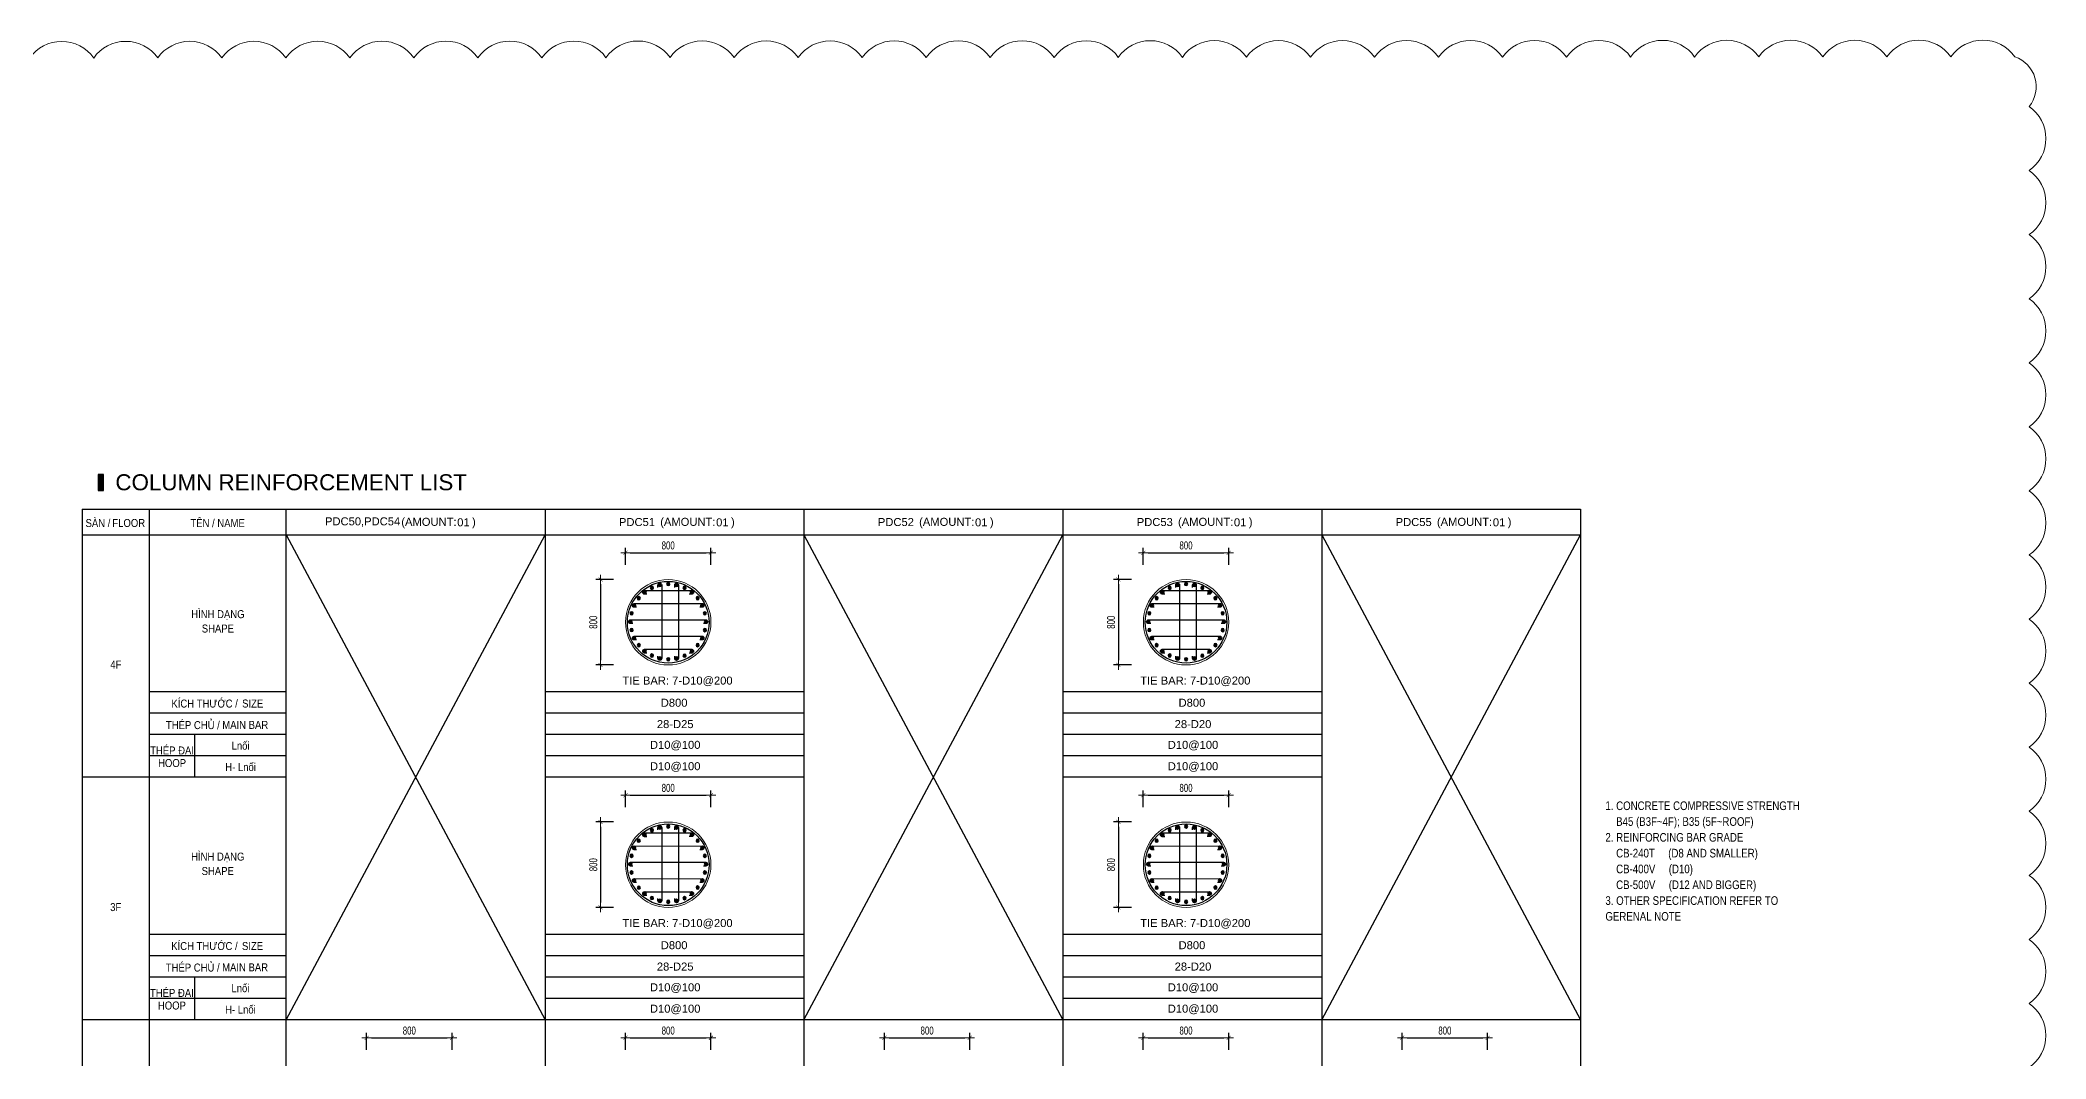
# Model space of a CAD drawing. Header units: millimetres. Extents: x 49323 to 538172, y -39336 to 181761.
# Drawn here: x 479451 to 498247, y 31099 to 40641 of the extents above; entities that cross this region are included whole.
import ezdxf
from ezdxf.enums import TextEntityAlignment as Align

# ---------------------------------------------------------------- set-up
doc = ezdxf.new("R2010")
doc.units = ezdxf.units.MM
doc.linetypes.add('CENTER2', pattern=[1.125, 0.75, -0.125, 0.125, -0.125])
doc.layers.get('Defpoints').update_dxf_attribs({"color": 151, "lineweight": 9})
for name, color, linetype in [('2', 2, 'Continuous'), ('CEN', 1, 'CENTER2'), ('STL', 3, 'Continuous'), ('TIT1', 3, 'Continuous'), ('TXT', 3, 'Continuous')]:
    doc.layers.add(name, color=color, linetype=linetype)
for name, color, linetype, lineweight in [('NDC_S_CONTINUOUS', 3, 'Continuous', 20), ('NDC_S_DIM', 1, 'Continuous', 15), ('NDC_S_VN TEXT', 7, 'Continuous', 20)]:
    doc.layers.add(name, color=color, linetype=linetype, lineweight=lineweight)
doc.styles.add('ARIAL', font='arial.ttf', dxfattribs={"width": 0.8})
doc.styles.add('NDC_ARIAL', font='arial.ttf', dxfattribs={"width": 0.85})
doc.styles.add('NDC_DIM', font='', dxfattribs={"width": 0.75})
doc.styles.get('NDC_DIM').set_extended_font_data('Dotum')
doc.dimstyles.new('NDC_dim_30', dxfattribs={"dimscale": 30, "dimtxt": 2.5, "dimasz": 1.5, "dimexe": 1.5, "dimexo": 2.5, "dimgap": 1, "dimtad": 1, "dimdec": 0, "dimzin": 0, "dimdsep": 46, "dimtxsty": 'NDC_DIM', "dimblk": 'DIMMARK', "dimcen": 0.09, "dimdle": 1.2, "dimclrd": 1, "dimclre": 1, "dimclrt": 3, "dimadec": 0, "dimazin": 0, "dimtfac": 1, "dimtdec": 0, "dimtix": 1, "dimtofl": 0, "dimtmove": 0, "dimatfit": 3, "dimfxl": 8, "dimfxlon": 1, "dimtolj": 1, "dimtzin": 0, "dimarcsym": 0})

# ---------------------------------------------------------------- blocks, each defined once
blk = doc.blocks.new('GN')
at = {"layer": 'TIT1', "insert": (0, 0), "char_height": 81, "width": 1996.3, "attachment_point": 1, "line_spacing_factor": 1.096296, "style": 'ARIAL'}
blk.add_mtext('\\A1;1. CONCRETE COMPRESSIVE STRENGTH\\P    B45 (B3F~4F); B35 (5F~ROOF)\\P2. REINFORCING BAR GRADE\\P    CB-240T     (D8 AND SMALLER)\\P    CB-400V     (D10)\\P    CB-500V     (D12 AND BIGGER)\\P3. OTHER SPECIFICATION REFER TO GERENAL NOTE ', dxfattribs=at)
blk = doc.blocks.new('DÁDAS')
at = {"layer": 'TIT1', "color": 2, "style": 'NDC_ARIAL'}
blk.add_text('(AMOUNT:     )', height=75, dxfattribs=at).set_placement((-42061, 55767), align=Align.MIDDLE)
blk = doc.blocks.new('DIMMARK')
at = {"layer": 'NDC_S_DIM', "color": 1}
blk.add_line((-1.5, 0), (1, 0), dxfattribs=at)
at = {"layer": 'NDC_S_DIM', "color": 2, "const_width": 0.1}
blk.add_lwpolyline([(-0.42, -0.42), (0.42, 0.42)], dxfattribs=at)
blk = doc.blocks.new('*D1750')
at = {"layer": 'Defpoints', "color": 0, "ltscale": 40, "transparency": 16777216}
for p in [(483311, 31297), (482511, 31108), (483311, 31108)]:
    blk.add_point(p, dxfattribs=at)
at = {"layer": 'NDC_S_DIM', "color": 1, "lineweight": -2, "ltscale": 40, "transparency": 16777216}
for p, q in [((482511, 31183), (482511, 31342)), ((482556, 31297), (483266, 31297)), ((483311, 31183), (483311, 31342))]:
    blk.add_line(p, q, dxfattribs=at)
at = {"layer": 'NDC_S_DIM', "color": 1, "lineweight": -2, "ltscale": 40, "transparency": 16777216, "xscale": 45, "yscale": 45, "zscale": 45, "rotation": 180}
blk.add_blockref('DIMMARK', (482511, 31297), dxfattribs=at)
at = {"layer": 'NDC_S_DIM', "color": 1, "lineweight": -2, "ltscale": 40, "transparency": 16777216, "xscale": 45, "yscale": 45, "zscale": 45}
blk.add_blockref('DIMMARK', (483311, 31297), dxfattribs=at)
at = {"layer": 'NDC_S_DIM', "color": 3, "ltscale": 40, "transparency": 16777216, "insert": (482911, 31364), "char_height": 75, "attachment_point": 5, "style": 'NDC_DIM'}
blk.add_mtext('\\A1;800', dxfattribs=at)
blk = doc.blocks.new('*D1752')
at = {"layer": 'Defpoints', "color": 0, "ltscale": 40, "transparency": 16777216}
for p in [(485737, 33569), (484937, 33381), (485737, 33381)]:
    blk.add_point(p, dxfattribs=at)
at = {"layer": 'NDC_S_DIM', "color": 1, "lineweight": -2, "ltscale": 40, "transparency": 16777216}
for p, q in [((484937, 33456), (484937, 33614)), ((484982, 33569), (485692, 33569)), ((485737, 33456), (485737, 33614))]:
    blk.add_line(p, q, dxfattribs=at)
at = {"layer": 'NDC_S_DIM', "color": 1, "lineweight": -2, "ltscale": 40, "transparency": 16777216, "xscale": 45, "yscale": 45, "zscale": 45, "rotation": 180}
blk.add_blockref('DIMMARK', (484937, 33569), dxfattribs=at)
at = {"layer": 'NDC_S_DIM', "color": 1, "lineweight": -2, "ltscale": 40, "transparency": 16777216, "xscale": 45, "yscale": 45, "zscale": 45}
blk.add_blockref('DIMMARK', (485737, 33569), dxfattribs=at)
at = {"layer": 'NDC_S_DIM', "color": 3, "ltscale": 40, "transparency": 16777216, "insert": (485337, 33637), "char_height": 75, "attachment_point": 5, "style": 'NDC_DIM'}
blk.add_mtext('\\A1;800', dxfattribs=at)
blk = doc.blocks.new('*D1753')
at = {"layer": 'Defpoints', "color": 0, "ltscale": 40, "transparency": 16777216}
for p in [(484900, 33318), (484703, 32518), (484900, 32518)]:
    blk.add_point(p, dxfattribs=at)
at = {"layer": 'NDC_S_DIM', "color": 1, "lineweight": -2, "ltscale": 40, "transparency": 16777216}
for p, q in [((484825, 33318), (484658, 33318)), ((484703, 33273), (484703, 32563)), ((484825, 32518), (484658, 32518))]:
    blk.add_line(p, q, dxfattribs=at)
at = {"layer": 'NDC_S_DIM', "color": 1, "lineweight": -2, "ltscale": 40, "transparency": 16777216, "xscale": 45, "yscale": 45, "zscale": 45}
for p, rotation in [((484703, 33318), 90), ((484703, 32518), 270)]:
    blk.add_blockref('DIMMARK', p, dxfattribs=dict(at, rotation=rotation))
at = {"layer": 'NDC_S_DIM', "color": 3, "ltscale": 40, "transparency": 16777216, "insert": (484635, 32918), "char_height": 75, "attachment_point": 5, "rotation": 90, "style": 'NDC_DIM'}
blk.add_mtext('\\A1;800', dxfattribs=at)
blk = doc.blocks.new('8')
at = {"layer": '2'}
blk.add_hatch(color=256, dxfattribs=at).paths.add_polyline_path([(20, 0, 0.386127), (2, 20), (-2, 20, 0.386127), (-20, 0, 1)])
blk.add_circle((0, 0), 20, dxfattribs=at)
blk = doc.blocks.new('5')
at = {"layer": 'CEN', "rotation": 180}
blk.add_blockref('8', (0, 0), dxfattribs=at)
blk = doc.blocks.new('*U1721')
at = {"layer": 'STL', "xscale": -0.75, "yscale": 0.75, "zscale": 0.75, "rotation": 292.5000000000001}
blk.add_blockref('5', (0, 0), dxfattribs=at)
blk = doc.blocks.new('*U1720')
at = {"layer": 'NDC_S_DIM', "color": 0, "linetype": 'ByBlock', "lineweight": -2, "transparency": 16777216}
for p, rotation in [((-25602, 37941), 295.7142857142843), ((-25527, 37966), 282.8571428571415), ((-25448, 37974), 269.9999999999987), ((-25370, 37964), 257.1428571428559), ((-25769, 37779), 334.2857142857127), ((-25726, 37845), 321.4285714285699), ((-25669, 37900), 308.571428571427), ((-25296, 37937), 244.2857142857131), ((-25230, 37894), 231.4285714285703), ((-25175, 37837), 218.5714285714274), ((-25134, 37770), 205.7142857142847), ((-25796, 37705), 347.1428571428555), ((-25109, 37695), 192.8571428571419), ((-25101, 37616), 180), ((-25798, 37548), 12.8571428571428), ((-25773, 37473), 25.71428571428561), ((-25732, 37405), 38.57142857142841), ((-25181, 37398), 141.4285714285707), ((-25138, 37464), 154.2857142857135), ((-25111, 37538), 167.1428571428563), ((-25677, 37349), 51.42857142857117), ((-25611, 37306), 64.28571428571395), ((-25537, 37279), 77.14285714285676), ((-25458, 37269), 89.99999999999955), ((-25380, 37276), 102.8571428571423), ((-25305, 37301), 115.7142857142852), ((-25238, 37343), 128.5714285714279)]:
    blk.add_blockref('*U1721', p, dxfattribs=dict(at, rotation=rotation))
blk.add_blockref('*U1721', (-25806, 37626), dxfattribs=at)
blk = doc.blocks.new('*D1754')
at = {"layer": 'Defpoints', "color": 0, "ltscale": 40, "transparency": 16777216}
for p in [(485737, 31297), (484937, 31108), (485737, 31108)]:
    blk.add_point(p, dxfattribs=at)
at = {"layer": 'NDC_S_DIM', "color": 1, "lineweight": -2, "ltscale": 40, "transparency": 16777216}
for p, q in [((484937, 31183), (484937, 31342)), ((484982, 31297), (485692, 31297)), ((485737, 31183), (485737, 31342))]:
    blk.add_line(p, q, dxfattribs=at)
at = {"layer": 'NDC_S_DIM', "color": 1, "lineweight": -2, "ltscale": 40, "transparency": 16777216, "xscale": 45, "yscale": 45, "zscale": 45, "rotation": 180}
blk.add_blockref('DIMMARK', (484937, 31297), dxfattribs=at)
at = {"layer": 'NDC_S_DIM', "color": 1, "lineweight": -2, "ltscale": 40, "transparency": 16777216, "xscale": 45, "yscale": 45, "zscale": 45}
blk.add_blockref('DIMMARK', (485737, 31297), dxfattribs=at)
at = {"layer": 'NDC_S_DIM', "color": 3, "ltscale": 40, "transparency": 16777216, "insert": (485337, 31364), "char_height": 75, "attachment_point": 5, "style": 'NDC_DIM'}
blk.add_mtext('\\A1;800', dxfattribs=at)
blk = doc.blocks.new('*D1756')
at = {"layer": 'Defpoints', "color": 0, "ltscale": 40, "transparency": 16777216}
for p in [(485737, 35840), (484937, 35652), (485737, 35652)]:
    blk.add_point(p, dxfattribs=at)
at = {"layer": 'NDC_S_DIM', "color": 1, "lineweight": -2, "ltscale": 40, "transparency": 16777216}
for p, q in [((484937, 35727), (484937, 35885)), ((484982, 35840), (485692, 35840)), ((485737, 35727), (485737, 35885))]:
    blk.add_line(p, q, dxfattribs=at)
at = {"layer": 'NDC_S_DIM', "color": 1, "lineweight": -2, "ltscale": 40, "transparency": 16777216, "xscale": 45, "yscale": 45, "zscale": 45, "rotation": 180}
blk.add_blockref('DIMMARK', (484937, 35840), dxfattribs=at)
at = {"layer": 'NDC_S_DIM', "color": 1, "lineweight": -2, "ltscale": 40, "transparency": 16777216, "xscale": 45, "yscale": 45, "zscale": 45}
blk.add_blockref('DIMMARK', (485737, 35840), dxfattribs=at)
at = {"layer": 'NDC_S_DIM', "color": 3, "ltscale": 40, "transparency": 16777216, "insert": (485337, 35908), "char_height": 75, "attachment_point": 5, "style": 'NDC_DIM'}
blk.add_mtext('\\A1;800', dxfattribs=at)
blk = doc.blocks.new('*D1757')
at = {"layer": 'Defpoints', "color": 0, "ltscale": 40, "transparency": 16777216}
for p in [(484900, 35589), (484703, 34789), (484900, 34789)]:
    blk.add_point(p, dxfattribs=at)
at = {"layer": 'NDC_S_DIM', "color": 1, "lineweight": -2, "ltscale": 40, "transparency": 16777216}
for p, q in [((484825, 35589), (484658, 35589)), ((484703, 35544), (484703, 34834)), ((484825, 34789), (484658, 34789))]:
    blk.add_line(p, q, dxfattribs=at)
at = {"layer": 'NDC_S_DIM', "color": 1, "lineweight": -2, "ltscale": 40, "transparency": 16777216, "xscale": 45, "yscale": 45, "zscale": 45}
for p, rotation in [((484703, 35589), 90), ((484703, 34789), 270)]:
    blk.add_blockref('DIMMARK', p, dxfattribs=dict(at, rotation=rotation))
at = {"layer": 'NDC_S_DIM', "color": 3, "ltscale": 40, "transparency": 16777216, "insert": (484635, 35189), "char_height": 75, "attachment_point": 5, "rotation": 90, "style": 'NDC_DIM'}
blk.add_mtext('\\A1;800', dxfattribs=at)
blk = doc.blocks.new('*U1724')
at = {"layer": 'STL', "xscale": -0.75, "yscale": 0.75, "zscale": 0.75, "rotation": 292.5000000000001}
blk.add_blockref('5', (0, 0), dxfattribs=at)
blk = doc.blocks.new('*U1723')
at = {"layer": 'NDC_S_DIM', "color": 0, "linetype": 'ByBlock', "lineweight": -2, "transparency": 16777216}
for p, rotation in [((-25602, 37941), 295.7142857142843), ((-25527, 37966), 282.8571428571415), ((-25448, 37974), 269.9999999999987), ((-25370, 37964), 257.1428571428559), ((-25769, 37779), 334.2857142857127), ((-25726, 37845), 321.4285714285699), ((-25669, 37900), 308.571428571427), ((-25296, 37937), 244.2857142857131), ((-25230, 37894), 231.4285714285703), ((-25175, 37837), 218.5714285714274), ((-25134, 37770), 205.7142857142847), ((-25796, 37705), 347.1428571428555), ((-25109, 37695), 192.8571428571419), ((-25101, 37616), 180), ((-25798, 37548), 12.8571428571428), ((-25773, 37473), 25.71428571428561), ((-25732, 37405), 38.57142857142841), ((-25181, 37398), 141.4285714285707), ((-25138, 37464), 154.2857142857135), ((-25111, 37538), 167.1428571428563), ((-25677, 37349), 51.42857142857117), ((-25611, 37306), 64.28571428571395), ((-25537, 37279), 77.14285714285676), ((-25458, 37269), 89.99999999999955), ((-25380, 37276), 102.8571428571423), ((-25305, 37301), 115.7142857142852), ((-25238, 37343), 128.5714285714279)]:
    blk.add_blockref('*U1724', p, dxfattribs=dict(at, rotation=rotation))
blk.add_blockref('*U1724', (-25806, 37626), dxfattribs=at)
blk = doc.blocks.new('*D1758')
at = {"layer": 'Defpoints', "color": 0, "ltscale": 40, "transparency": 16777216}
for p in [(488163, 31297), (487363, 31108), (488163, 31108)]:
    blk.add_point(p, dxfattribs=at)
at = {"layer": 'NDC_S_DIM', "color": 1, "lineweight": -2, "ltscale": 40, "transparency": 16777216}
for p, q in [((487363, 31183), (487363, 31342)), ((487408, 31297), (488118, 31297)), ((488163, 31183), (488163, 31342))]:
    blk.add_line(p, q, dxfattribs=at)
at = {"layer": 'NDC_S_DIM', "color": 1, "lineweight": -2, "ltscale": 40, "transparency": 16777216, "xscale": 45, "yscale": 45, "zscale": 45, "rotation": 180}
blk.add_blockref('DIMMARK', (487363, 31297), dxfattribs=at)
at = {"layer": 'NDC_S_DIM', "color": 1, "lineweight": -2, "ltscale": 40, "transparency": 16777216, "xscale": 45, "yscale": 45, "zscale": 45}
blk.add_blockref('DIMMARK', (488163, 31297), dxfattribs=at)
at = {"layer": 'NDC_S_DIM', "color": 3, "ltscale": 40, "transparency": 16777216, "insert": (487763, 31364), "char_height": 75, "attachment_point": 5, "style": 'NDC_DIM'}
blk.add_mtext('\\A1;800', dxfattribs=at)
blk = doc.blocks.new('*D1760')
at = {"layer": 'Defpoints', "color": 0, "ltscale": 40, "transparency": 16777216}
for p in [(490589, 33569), (489789, 33381), (490589, 33381)]:
    blk.add_point(p, dxfattribs=at)
at = {"layer": 'NDC_S_DIM', "color": 1, "lineweight": -2, "ltscale": 40, "transparency": 16777216}
for p, q in [((489789, 33456), (489789, 33614)), ((489834, 33569), (490544, 33569)), ((490589, 33456), (490589, 33614))]:
    blk.add_line(p, q, dxfattribs=at)
at = {"layer": 'NDC_S_DIM', "color": 1, "lineweight": -2, "ltscale": 40, "transparency": 16777216, "xscale": 45, "yscale": 45, "zscale": 45, "rotation": 180}
blk.add_blockref('DIMMARK', (489789, 33569), dxfattribs=at)
at = {"layer": 'NDC_S_DIM', "color": 1, "lineweight": -2, "ltscale": 40, "transparency": 16777216, "xscale": 45, "yscale": 45, "zscale": 45}
blk.add_blockref('DIMMARK', (490589, 33569), dxfattribs=at)
at = {"layer": 'NDC_S_DIM', "color": 3, "ltscale": 40, "transparency": 16777216, "insert": (490189, 33637), "char_height": 75, "attachment_point": 5, "style": 'NDC_DIM'}
blk.add_mtext('\\A1;800', dxfattribs=at)
blk = doc.blocks.new('*D1761')
at = {"layer": 'Defpoints', "color": 0, "ltscale": 40, "transparency": 16777216}
for p in [(489752, 33318), (489555, 32518), (489752, 32518)]:
    blk.add_point(p, dxfattribs=at)
at = {"layer": 'NDC_S_DIM', "color": 1, "lineweight": -2, "ltscale": 40, "transparency": 16777216}
for p, q in [((489677, 33318), (489510, 33318)), ((489555, 33273), (489555, 32563)), ((489677, 32518), (489510, 32518))]:
    blk.add_line(p, q, dxfattribs=at)
at = {"layer": 'NDC_S_DIM', "color": 1, "lineweight": -2, "ltscale": 40, "transparency": 16777216, "xscale": 45, "yscale": 45, "zscale": 45}
for p, rotation in [((489555, 33318), 90), ((489555, 32518), 270)]:
    blk.add_blockref('DIMMARK', p, dxfattribs=dict(at, rotation=rotation))
at = {"layer": 'NDC_S_DIM', "color": 3, "ltscale": 40, "transparency": 16777216, "insert": (489487, 32918), "char_height": 75, "attachment_point": 5, "rotation": 90, "style": 'NDC_DIM'}
blk.add_mtext('\\A1;800', dxfattribs=at)
blk = doc.blocks.new('*U1729')
at = {"layer": 'STL', "xscale": -0.75, "yscale": 0.75, "zscale": 0.75, "rotation": 292.5000000000001}
blk.add_blockref('5', (0, 0), dxfattribs=at)
blk = doc.blocks.new('*U1728')
at = {"layer": 'NDC_S_DIM', "color": 0, "linetype": 'ByBlock', "lineweight": -2, "transparency": 16777216}
for p, rotation in [((-25602, 37941), 295.7142857142843), ((-25527, 37966), 282.8571428571415), ((-25448, 37974), 269.9999999999987), ((-25370, 37964), 257.1428571428559), ((-25769, 37779), 334.2857142857127), ((-25726, 37845), 321.4285714285699), ((-25669, 37900), 308.571428571427), ((-25296, 37937), 244.2857142857131), ((-25230, 37894), 231.4285714285703), ((-25175, 37837), 218.5714285714274), ((-25134, 37770), 205.7142857142847), ((-25796, 37705), 347.1428571428555), ((-25109, 37695), 192.8571428571419), ((-25101, 37616), 180), ((-25798, 37548), 12.8571428571428), ((-25773, 37473), 25.71428571428561), ((-25732, 37405), 38.57142857142841), ((-25181, 37398), 141.4285714285707), ((-25138, 37464), 154.2857142857135), ((-25111, 37538), 167.1428571428563), ((-25677, 37349), 51.42857142857117), ((-25611, 37306), 64.28571428571395), ((-25537, 37279), 77.14285714285676), ((-25458, 37269), 89.99999999999955), ((-25380, 37276), 102.8571428571423), ((-25305, 37301), 115.7142857142852), ((-25238, 37343), 128.5714285714279)]:
    blk.add_blockref('*U1729', p, dxfattribs=dict(at, rotation=rotation))
blk.add_blockref('*U1729', (-25806, 37626), dxfattribs=at)
blk = doc.blocks.new('*D1762')
at = {"layer": 'Defpoints', "color": 0, "ltscale": 40, "transparency": 16777216}
for p in [(490589, 31297), (489789, 31108), (490589, 31108)]:
    blk.add_point(p, dxfattribs=at)
at = {"layer": 'NDC_S_DIM', "color": 1, "lineweight": -2, "ltscale": 40, "transparency": 16777216}
for p, q in [((489789, 31183), (489789, 31342)), ((489834, 31297), (490544, 31297)), ((490589, 31183), (490589, 31342))]:
    blk.add_line(p, q, dxfattribs=at)
at = {"layer": 'NDC_S_DIM', "color": 1, "lineweight": -2, "ltscale": 40, "transparency": 16777216, "xscale": 45, "yscale": 45, "zscale": 45, "rotation": 180}
blk.add_blockref('DIMMARK', (489789, 31297), dxfattribs=at)
at = {"layer": 'NDC_S_DIM', "color": 1, "lineweight": -2, "ltscale": 40, "transparency": 16777216, "xscale": 45, "yscale": 45, "zscale": 45}
blk.add_blockref('DIMMARK', (490589, 31297), dxfattribs=at)
at = {"layer": 'NDC_S_DIM', "color": 3, "ltscale": 40, "transparency": 16777216, "insert": (490189, 31364), "char_height": 75, "attachment_point": 5, "style": 'NDC_DIM'}
blk.add_mtext('\\A1;800', dxfattribs=at)
blk = doc.blocks.new('*D1764')
at = {"layer": 'Defpoints', "color": 0, "ltscale": 40, "transparency": 16777216}
for p in [(490589, 35840), (489789, 35652), (490589, 35652)]:
    blk.add_point(p, dxfattribs=at)
at = {"layer": 'NDC_S_DIM', "color": 1, "lineweight": -2, "ltscale": 40, "transparency": 16777216}
for p, q in [((489789, 35727), (489789, 35885)), ((489834, 35840), (490544, 35840)), ((490589, 35727), (490589, 35885))]:
    blk.add_line(p, q, dxfattribs=at)
at = {"layer": 'NDC_S_DIM', "color": 1, "lineweight": -2, "ltscale": 40, "transparency": 16777216, "xscale": 45, "yscale": 45, "zscale": 45, "rotation": 180}
blk.add_blockref('DIMMARK', (489789, 35840), dxfattribs=at)
at = {"layer": 'NDC_S_DIM', "color": 1, "lineweight": -2, "ltscale": 40, "transparency": 16777216, "xscale": 45, "yscale": 45, "zscale": 45}
blk.add_blockref('DIMMARK', (490589, 35840), dxfattribs=at)
at = {"layer": 'NDC_S_DIM', "color": 3, "ltscale": 40, "transparency": 16777216, "insert": (490189, 35908), "char_height": 75, "attachment_point": 5, "style": 'NDC_DIM'}
blk.add_mtext('\\A1;800', dxfattribs=at)
blk = doc.blocks.new('*D1765')
at = {"layer": 'Defpoints', "color": 0, "ltscale": 40, "transparency": 16777216}
for p in [(489752, 35589), (489555, 34789), (489752, 34789)]:
    blk.add_point(p, dxfattribs=at)
at = {"layer": 'NDC_S_DIM', "color": 1, "lineweight": -2, "ltscale": 40, "transparency": 16777216}
for p, q in [((489677, 35589), (489510, 35589)), ((489555, 35544), (489555, 34834)), ((489677, 34789), (489510, 34789))]:
    blk.add_line(p, q, dxfattribs=at)
at = {"layer": 'NDC_S_DIM', "color": 1, "lineweight": -2, "ltscale": 40, "transparency": 16777216, "xscale": 45, "yscale": 45, "zscale": 45}
for p, rotation in [((489555, 35589), 90), ((489555, 34789), 270)]:
    blk.add_blockref('DIMMARK', p, dxfattribs=dict(at, rotation=rotation))
at = {"layer": 'NDC_S_DIM', "color": 3, "ltscale": 40, "transparency": 16777216, "insert": (489487, 35189), "char_height": 75, "attachment_point": 5, "rotation": 90, "style": 'NDC_DIM'}
blk.add_mtext('\\A1;800', dxfattribs=at)
blk = doc.blocks.new('*U1704')
at = {"layer": 'STL', "xscale": -0.75, "yscale": 0.75, "zscale": 0.75, "rotation": 292.5000000000001}
blk.add_blockref('5', (0, 0), dxfattribs=at)
blk = doc.blocks.new('*U1731')
at = {"layer": 'NDC_S_DIM', "color": 0, "linetype": 'ByBlock', "lineweight": -2, "transparency": 16777216}
for p, rotation in [((-25602, 37941), 295.7142857142843), ((-25527, 37966), 282.8571428571415), ((-25448, 37974), 269.9999999999987), ((-25370, 37964), 257.1428571428559), ((-25769, 37779), 334.2857142857127), ((-25726, 37845), 321.4285714285699), ((-25669, 37900), 308.571428571427), ((-25296, 37937), 244.2857142857131), ((-25230, 37894), 231.4285714285703), ((-25175, 37837), 218.5714285714274), ((-25134, 37770), 205.7142857142847), ((-25796, 37705), 347.1428571428555), ((-25109, 37695), 192.8571428571419), ((-25101, 37616), 180), ((-25798, 37548), 12.8571428571428), ((-25773, 37473), 25.71428571428561), ((-25732, 37405), 38.57142857142841), ((-25181, 37398), 141.4285714285707), ((-25138, 37464), 154.2857142857135), ((-25111, 37538), 167.1428571428563), ((-25677, 37349), 51.42857142857117), ((-25611, 37306), 64.28571428571395), ((-25537, 37279), 77.14285714285676), ((-25458, 37269), 89.99999999999955), ((-25380, 37276), 102.8571428571423), ((-25305, 37301), 115.7142857142852), ((-25238, 37343), 128.5714285714279)]:
    blk.add_blockref('*U1704', p, dxfattribs=dict(at, rotation=rotation))
blk.add_blockref('*U1704', (-25806, 37626), dxfattribs=at)
blk = doc.blocks.new('*D1766')
at = {"layer": 'Defpoints', "color": 0, "ltscale": 40, "transparency": 16777216}
for p in [(493015, 31297), (492215, 31108), (493015, 31108)]:
    blk.add_point(p, dxfattribs=at)
at = {"layer": 'NDC_S_DIM', "color": 1, "lineweight": -2, "ltscale": 40, "transparency": 16777216}
for p, q in [((492215, 31183), (492215, 31342)), ((492260, 31297), (492970, 31297)), ((493015, 31183), (493015, 31342))]:
    blk.add_line(p, q, dxfattribs=at)
at = {"layer": 'NDC_S_DIM', "color": 1, "lineweight": -2, "ltscale": 40, "transparency": 16777216, "xscale": 45, "yscale": 45, "zscale": 45, "rotation": 180}
blk.add_blockref('DIMMARK', (492215, 31297), dxfattribs=at)
at = {"layer": 'NDC_S_DIM', "color": 1, "lineweight": -2, "ltscale": 40, "transparency": 16777216, "xscale": 45, "yscale": 45, "zscale": 45}
blk.add_blockref('DIMMARK', (493015, 31297), dxfattribs=at)
at = {"layer": 'NDC_S_DIM', "color": 3, "ltscale": 40, "transparency": 16777216, "insert": (492615, 31364), "char_height": 75, "attachment_point": 5, "style": 'NDC_DIM'}
blk.add_mtext('\\A1;800', dxfattribs=at)

msp = doc.modelspace()

# ---------------------------------------------------------------- hatches: boundary and pattern name
at = {"layer": 'TXT'}
msp.add_hatch(color=7, dxfattribs=at).paths.add_polyline_path([(480044.7, 36422.5), (480044.7, 36572.5), (479994.7, 36572.5), (479994.7, 36422.5)])

# ---------------------------------------------------------------- linework, layer by layer
at = {"layer": '2', "elevation": 0}
for points in [[(485241.1, 35515.5), (485241.1, 35537.6, -1), (485276.1, 35537.6), (485276.1, 34850.2, -1), (485241.1, 34850.2), (485241.1, 34872.4)], [(485398, 35515.5), (485398, 35537.6, -1), (485433, 35537.6), (485433, 34850.2, -1), (485398, 34850.2), (485398, 34872.4)], [(490093.3, 35515.5), (490093.3, 35537.6, -1), (490128.3, 35537.6), (490128.3, 34850.2, -1), (490093.3, 34850.2), (490093.3, 34872.4)], [(490250.2, 35515.5), (490250.2, 35537.6, -1), (490285.2, 35537.6), (490285.2, 34850.2, -1), (490250.2, 34850.2), (490250.2, 34872.4)], [(485039.4, 35328.9), (485017.2, 35328.9, -1), (485017.2, 35363.9), (485654.7, 35364.4, -1), (485654.7, 35329.4), (485632.5, 35329.4)], [(485137.2, 35451.5), (485115.1, 35451.5, -1), (485115.1, 35486.6), (485556.8, 35487, -1), (485556.8, 35452), (485534.7, 35452)], [(489891.6, 35328.9), (489869.4, 35328.9, -1), (489869.4, 35363.9), (490506.8, 35364.4, -1), (490506.8, 35329.4), (490484.7, 35329.4)], [(489989.4, 35451.5), (489967.2, 35451.5, -1), (489967.2, 35486.6), (490409, 35487, -1), (490409, 35452), (490386.9, 35452)], [(485006.6, 35176.4), (484984.5, 35176.4, -1), (484984.5, 35211.4), (485689.5, 35211.4, -1), (485689.5, 35176.4), (485667.4, 35176.4)], [(489858.8, 35176.4), (489836.7, 35176.4, -1), (489836.7, 35211.4), (490541.7, 35211.4, -1), (490541.7, 35176.4), (490519.5, 35176.4)], [(485039.4, 35023), (485017.2, 35023, -1), (485017.2, 35058), (485654.7, 35058.5, -1), (485654.7, 35023.4), (485632.5, 35023.4)], [(489891.6, 35023), (489869.4, 35023, -1), (489869.4, 35058), (490506.8, 35058.5, -1), (490506.8, 35023.4), (490484.7, 35023.4)], [(485137.2, 34900.3), (485115.1, 34900.3, -1), (485115.1, 34935.3), (485556.8, 34935.8, -1), (485556.8, 34900.8), (485534.7, 34900.8)], [(489989.4, 34900.3), (489967.2, 34900.3, -1), (489967.2, 34935.3), (490409, 34935.8, -1), (490409, 34900.8), (490386.9, 34900.8)], [(485241.1, 33244.5), (485241.1, 33266.6, -1), (485276.1, 33266.6), (485276.1, 32579.2, -1), (485241.1, 32579.2), (485241.1, 32601.4)], [(485398, 33244.5), (485398, 33266.6, -1), (485433, 33266.6), (485433, 32579.2, -1), (485398, 32579.2), (485398, 32601.4)], [(490093.3, 33244.5), (490093.3, 33266.6, -1), (490128.3, 33266.6), (490128.3, 32579.2, -1), (490093.3, 32579.2), (490093.3, 32601.4)], [(490250.2, 33244.5), (490250.2, 33266.6, -1), (490285.2, 33266.6), (490285.2, 32579.2, -1), (490250.2, 32579.2), (490250.2, 32601.4)], [(485039.4, 33057.9), (485017.2, 33057.9, -1), (485017.2, 33092.9), (485654.7, 33093.4, -1), (485654.7, 33058.4), (485632.5, 33058.4)], [(485137.2, 33180.5), (485115.1, 33180.5, -1), (485115.1, 33215.6), (485556.8, 33216, -1), (485556.8, 33181), (485534.7, 33181)], [(489891.6, 33057.9), (489869.4, 33057.9, -1), (489869.4, 33092.9), (490506.8, 33093.4, -1), (490506.8, 33058.4), (490484.7, 33058.4)], [(489989.4, 33180.5), (489967.2, 33180.5, -1), (489967.2, 33215.6), (490409, 33216, -1), (490409, 33181), (490386.9, 33181)], [(485006.6, 32905.4), (484984.5, 32905.4, -1), (484984.5, 32940.4), (485689.5, 32940.4, -1), (485689.5, 32905.4), (485667.4, 32905.4)], [(489858.8, 32905.4), (489836.7, 32905.4, -1), (489836.7, 32940.4), (490541.7, 32940.4, -1), (490541.7, 32905.4), (490519.5, 32905.4)], [(485039.4, 32752), (485017.2, 32752, -1), (485017.2, 32787), (485654.7, 32787.5, -1), (485654.7, 32752.4), (485632.5, 32752.4)], [(489891.6, 32752), (489869.4, 32752, -1), (489869.4, 32787), (490506.8, 32787.5, -1), (490506.8, 32752.4), (490484.7, 32752.4)], [(485137.2, 32629.3), (485115.1, 32629.3, -1), (485115.1, 32664.3), (485556.8, 32664.8, -1), (485556.8, 32629.8), (485534.7, 32629.8)], [(489989.4, 32629.3), (489967.2, 32629.3, -1), (489967.2, 32664.3), (490409, 32664.8, -1), (490409, 32629.8), (490386.9, 32629.8)]]:
    msp.add_lwpolyline(points, format="xyb", dxfattribs=at)
at = {"layer": '2', "lineweight": -2, "ltscale": 1000}
for centre in [(485337, 35188.9), (490189.2, 35188.9), (485337, 32917.9), (490189.2, 32917.9)]:
    msp.add_circle(centre, 382.5, dxfattribs=at)
at = {"layer": 'Defpoints'}
msp.add_lwpolyline([(498090.4, 31018, 0.5205671), (498090.4, 31618.1, 0.5205671), (498090.4, 32218.2, 0.5205671), (498090.4, 32818.3, 0.5205671), (498090.4, 33418.4, 0.5205671), (498090.4, 34018.5, 0.5205671), (498090.4, 34618.6, 0.5205671), (498090.4, 35218.7, 0.5205671), (498090.4, 35818.8, 0.5205671), (498090.4, 36418.9, 0.5205671), (498090.4, 37019, 0.5205671), (498090.4, 37619.1, 0.5205671), (498090.4, 38219.2, 0.5205671), (498090.4, 38819.2, 0.5205671), (498090.4, 39419.3, 0.5205671), (498090.4, 40019.4, 0.5205671), (497955.9, 40485, 0.5205671), (497355.8, 40484.6, 0.5205671), (496755.7, 40484.2, 0.5205671), (496155.6, 40483.8, 0.5205671), (495555.5, 40483.4, 0.5205671), (494955.4, 40483.1, 0.5205671), (494355.4, 40482.7, 0.5205671), (493755.3, 40482.3, 0.5205671), (493155.2, 40481.9, 0.5205671), (492555.1, 40481.5, 0.5205671), (491955, 40481.1, 0.5205671), (491354.9, 40480.7, 0.5205671), (490754.8, 40480.4, 0.5205671), (490154.7, 40480, 0.5205671), (489554.6, 40479.6, 0.5205671), (488954.5, 40479.2, 0.5205671), (488354.4, 40478.8, 0.5205671), (487754.3, 40478.4, 0.5205671), (487154.2, 40478, 0.5205671), (486554.1, 40477.7, 0.5205671), (485954, 40477.3, 0.5205671), (485353.9, 40476.9, 0.5205671), (484753.8, 40476.5, 0.5205671), (484153.7, 40476.1, 0.5205671), (483553.7, 40475.7, 0.5205671), (482953.6, 40475.3, 0.5205671), (482353.5, 40474.9, 0.5205671), (481753.4, 40474.6, 0.5205671), (481153.3, 40474.2, 0.5205671), (480553.2, 40473.8, 0.5205671), (479953.1, 40473.4, 0.5205671), (479353, 40473, 0.5205671)], format="xyb", dxfattribs=at)
at = {"layer": 'NDC_S_CONTINUOUS', "ltscale": 70}
for centre in [(485337, 35188.9), (490189.2, 35188.9), (485337, 32917.9), (490189.2, 32917.9)]:
    msp.add_circle(centre, 400, dxfattribs=at)
at = {"layer": 'TIT1'}
for p, q in [((479843.8, 36247.5), (479843.8, 26923.5)), ((480472.4, 36247.5), (480472.4, 26923.5)), ((481756.4, 26923.5), (481756.4, 36247.5)), ((484182.5, 36247.5), (484182.5, 26923.5)), ((484182.5, 36247.5), (484182.5, 26923.5)), ((486608.6, 36247.5), (486608.6, 26923.5)), ((486608.6, 36247.5), (486608.6, 26923.5)), ((489034.7, 36247.5), (489034.7, 26923.5)), ((489034.7, 36247.5), (489034.7, 26923.5)), ((491460.8, 36247.5), (491460.8, 26923.5)), ((491460.8, 36247.5), (491460.8, 26923.5)), ((493886.9, 36247.5), (493886.9, 26923.5)), ((493886.9, 36247.5), (493886.9, 26923.5)), ((479844.7, 36007.5), (493886.9, 36007.5)), ((481756.4, 33736.4), (479845.2, 33736.4)), ((486608.6, 33736.4), (484182.5, 33736.4)), ((491460.8, 33736.4), (489034.7, 33736.4)), ((491460.8, 31465.4), (479843.8, 31465.4)), ((493886.9, 31465.4), (491460.8, 31465.4)), ((493886.9, 31465.4), (491460.8, 31465.4))]:
    msp.add_line(p, q, dxfattribs=at)
at = {"layer": 'TIT1', "color": 2}
msp.add_line((479844.7, 36247.5), (493886.9, 36247.5), dxfattribs=at)
at = {"layer": 'TIT1', "color": 8}
for p, q in [((481756.4, 31465.4), (484182.5, 36007.5)), ((481756.4, 36007.5), (484182.5, 31465.4)), ((486608.6, 31465.4), (489034.7, 36007.5)), ((486608.6, 36007.5), (489034.7, 31465.4)), ((491460.8, 31465.4), (493886.9, 36007.5)), ((491460.8, 36007.5), (493886.9, 31465.4)), ((481756.4, 34536.4), (480473.1, 34536.4)), ((486608.6, 34536.4), (484182.5, 34536.4)), ((491460.8, 34536.4), (489034.7, 34536.4)), ((481756.4, 34336.4), (480473.1, 34336.4)), ((486608.6, 34336.4), (484182.5, 34336.4)), ((491460.8, 34336.4), (489034.7, 34336.4)), ((481756.4, 34136.4), (480473.1, 34136.4)), ((480902.3, 33736.4), (480902.3, 34136.4)), ((486608.6, 34136.4), (484182.5, 34136.4)), ((491460.8, 34136.4), (489034.7, 34136.4)), ((481756.4, 33936.4), (480473.1, 33936.4)), ((486608.6, 33936.4), (484182.5, 33936.4)), ((491460.8, 33936.4), (489034.7, 33936.4)), ((481756.4, 32265.4), (480471.7, 32265.4)), ((486608.6, 32265.4), (484182.5, 32265.4)), ((491460.8, 32265.4), (489034.7, 32265.4)), ((481756.4, 32065.4), (480471.7, 32065.4)), ((486608.6, 32065.4), (484182.5, 32065.4)), ((491460.8, 32065.4), (489034.7, 32065.4)), ((481756.4, 31865.4), (480471.7, 31865.4)), ((480900.9, 31465.4), (480900.9, 31865.4)), ((486608.6, 31865.4), (484182.5, 31865.4)), ((491460.8, 31865.4), (489034.7, 31865.4)), ((481756.4, 31665.4), (480471.7, 31665.4)), ((486608.6, 31665.4), (484182.5, 31665.4)), ((491460.8, 31665.4), (489034.7, 31665.4))]:
    msp.add_line(p, q, dxfattribs=at)
at = {"layer": 'TXT', "color": 7}
msp.add_lwpolyline([(480044.7, 36422.5), (480044.7, 36572.5), (479994.7, 36572.5), (479994.7, 36422.5)], close=True, dxfattribs=at)
msp.add_lwpolyline([(480044.7, 36422.5), (480044.7, 36572.5), (479994.7, 36572.5), (479994.7, 36422.5)], close=True, dxfattribs=at)

# ---------------------------------------------------------------- block references
at = {"layer": 'NDC_S_DIM'}
for name, p in [('DÁDAS', (525246, -19646.9)), ('DÁDAS', (527672.1, -19646.9)), ('DÁDAS', (530098.2, -19646.9)), ('DÁDAS', (532524.3, -19646.9)), ('DÁDAS', (534950.4, -19646.9)), ('GN', (494119.2, 33510.8))]:
    msp.add_blockref(name, p, dxfattribs=at)
at = {"layer": 'NDC_S_DIM', "rotation": 0.8126515942541631}
for name, p in [('*U1723', (511321.5, -2062.5)), ('*U1731', (516173.7, -2062.5)), ('*U1720', (511321.5, -4333.5)), ('*U1728', (516173.7, -4333.5))]:
    msp.add_blockref(name, p, dxfattribs=at)

# ---------------------------------------------------------------- texts
at = {"layer": 'NDC_S_VN TEXT', "style": 'NDC_ARIAL', "width": 0.85}
for s, p in [('SÀN /', (479993.3, 36127.5)), ('HÌNH DẠNG', (481117.2, 35266.2)), ('KÍCH THƯỚC /', (480992.7, 34436.4)), ('THÉP CHỦ /', (480882.7, 34236.4)), ('THÉP ĐAI', (480687.8, 33997.5)), ('HÌNH DẠNG', (481115.8, 32995.2)), ('KÍCH THƯỚC /', (480991.3, 32165.4)), ('THÉP CHỦ /', (480881.3, 31965.4)), ('THÉP ĐAI', (480686.4, 31726.5))]:
    msp.add_text(s, height=75, dxfattribs=at).set_placement(p, align=Align.MIDDLE)
at = {"layer": 'TIT1', "style": 'NDC_ARIAL', "width": 0.85}
for s, p in [('FLOOR', (480281.8, 36118.7)), ('TÊN / NAME', (481114.6, 36127.5)), ('SHAPE', (481117.2, 35130)), ('4F', (480161.3, 34792.2)), ('SIZE', (481443.2, 34427.6)), ('MAIN BAR', (481373.5, 34227.6)), ('Lnối', (481329.7, 34036.4)), ('HOOP', (480687.8, 33870.2)), ('H- Lnối', (481329.7, 33836.4)), ('SHAPE', (481115.8, 32859)), ('3F', (480159.9, 32521.2)), ('SIZE', (481441.8, 32156.6)), ('MAIN BAR', (481372.1, 31956.6)), ('Lnối', (481328.3, 31765.4)), ('HOOP', (480686.4, 31599.2)), ('H- Lnối', (481328.3, 31565.4))]:
    msp.add_text(s, height=75, dxfattribs=at).set_placement(p, align=Align.MIDDLE)
at = {"layer": 'TIT1', "color": 2, "style": 'NDC_ARIAL'}
for s, p in [('PDC50,PDC54', (482473.2, 36127.5)), ('01', (483418, 36124.8)), ('PDC51', (485044.3, 36127.5)), ('01', (485844.1, 36124.8)), ('PDC52', (487470.4, 36127.5)), ('01', (488270.2, 36124.8)), ('PDC53', (489896.5, 36127.5)), ('01', (490696.3, 36124.8)), ('PDC55', (492322.6, 36127.5)), ('01', (493122.4, 36124.8))]:
    msp.add_text(s, height=75, dxfattribs=at).set_placement(p, align=Align.MIDDLE)
at = {"layer": 'TIT1', "style": 'NDC_ARIAL'}
for s, p in [('TIE BAR: 7-D10@200', (485424.2, 34637)), ('TIE BAR: 7-D10@200', (490276.4, 34637)), ('D800', (485392.4, 34435.1)), ('D800', (490244.6, 34435.1)), ('28-D25', (485402.4, 34235.1)), ('28-D20', (490254.6, 34235.1)), ('D10@100', (485402.4, 34035.1)), ('D10@100', (490254.6, 34035.1)), ('D10@100', (485402.4, 33835.1)), ('D10@100', (490254.6, 33835.1)), ('TIE BAR: 7-D10@200', (485424.2, 32366)), ('TIE BAR: 7-D10@200', (490276.4, 32366)), ('D800', (485392.4, 32164.1)), ('D800', (490244.6, 32164.1)), ('28-D25', (485402.4, 31964.1)), ('28-D20', (490254.6, 31964.1)), ('D10@100', (485402.4, 31764.1)), ('D10@100', (490254.6, 31764.1)), ('D10@100', (485402.4, 31564.1)), ('D10@100', (490254.6, 31564.1))]:
    msp.add_text(s, height=75, dxfattribs=at).set_placement(p, align=Align.MIDDLE)
at = {"layer": 'TXT', "color": 3, "style": 'ARIAL'}
msp.add_text('COLUMN REINFORCEMENT LIST', height=150, dxfattribs=at).set_placement((480156.8, 36424.9))

# ---------------------------------------------------------------- dimensions: what is measured, and where the dimension line sits
at = {"layer": 'NDC_S_DIM', "ltscale": 40}
for base, p1, p2, picture, middle in [((485737, 35840), (484937, 35651.8), (485737, 35651.8), '*D1756', (485337, 35907.5)), ((490589.2, 35840), (489789.2, 35651.8), (490589.2, 35651.8), '*D1764', (490189.2, 35907.5)), ((485737, 33569), (484937, 33380.8), (485737, 33380.8), '*D1752', (485337, 33636.5)), ((490589.2, 33569), (489789.2, 33380.8), (490589.2, 33380.8), '*D1760', (490189.2, 33636.5)), ((483310.9, 31296.5), (482510.9, 31108.3), (483310.9, 31108.3), '*D1750', (482910.9, 31364.1)), ((485737, 31296.5), (484937, 31108.3), (485737, 31108.3), '*D1754', (485337, 31364.1)), ((488163.1, 31296.5), (487363.1, 31108.3), (488163.1, 31108.3), '*D1758', (487763.1, 31364.1)), ((490589.2, 31296.5), (489789.2, 31108.3), (490589.2, 31108.3), '*D1762', (490189.2, 31364.1)), ((493015.3, 31296.5), (492215.3, 31108.3), (493015.3, 31108.3), '*D1766', (492615.3, 31364.1))]:
    dim = msp.add_linear_dim(base=base, p1=p1, p2=p2, dimstyle='NDC_dim_30', dxfattribs=at)
    dim.commit()
    dim.dimension.update_dxf_attribs({"geometry": picture, "text_midpoint": middle})
for base, p1, p2, picture, middle in [((484702.5, 34788.9), (484899.8, 35588.9), (484899.8, 34788.9), '*D1757', (484634.9, 35188.9)), ((489554.7, 34788.9), (489752, 35588.9), (489752, 34788.9), '*D1765', (489487.1, 35188.9)), ((484702.5, 32517.9), (484899.8, 33317.9), (484899.8, 32517.9), '*D1753', (484634.9, 32917.9)), ((489554.7, 32517.9), (489752, 33317.9), (489752, 32517.9), '*D1761', (489487.1, 32917.9))]:
    dim = msp.add_linear_dim(base=base, p1=p1, p2=p2, angle=90, dimstyle='NDC_dim_30', dxfattribs=at)
    dim.commit()
    dim.dimension.update_dxf_attribs({"geometry": picture, "text_midpoint": middle})

doc.saveas('drawing.dxf')
